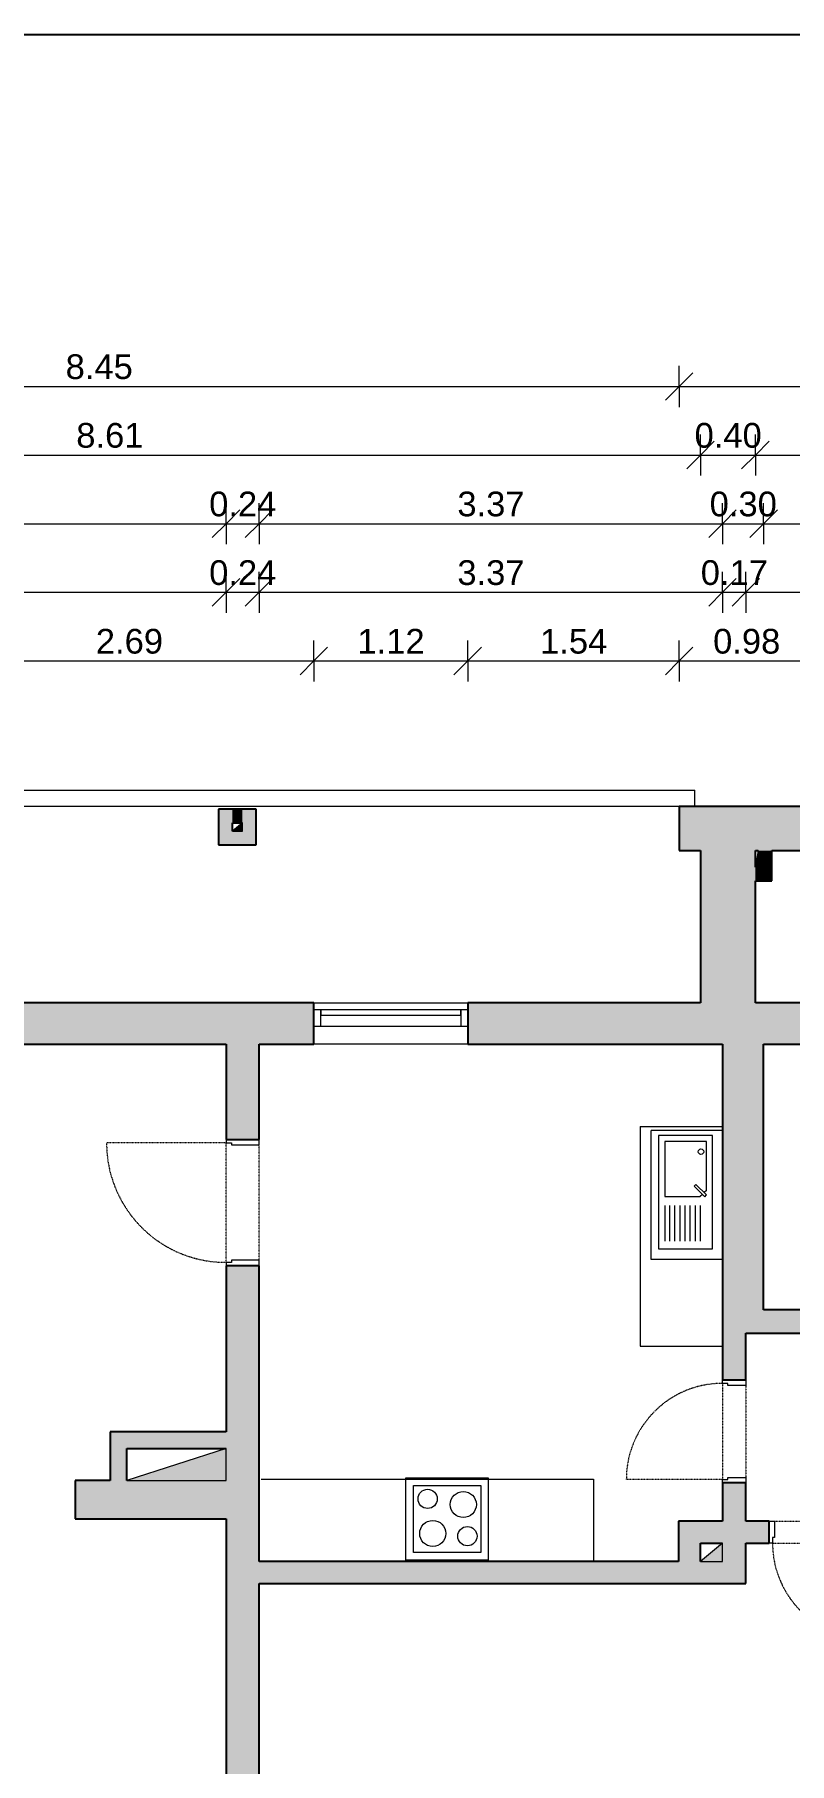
# Model space of a CAD drawing. Header units: metres. Extents: x -21 to 15208, y -63 to 7094.
# Drawn here: x 3207 to 3757, y 1728 to 2988 of the extents above; entities that cross this region are included whole.
import ezdxf

# ---------------------------------------------------------------- set-up
doc = ezdxf.new("R2010")
doc.units = ezdxf.units.M
doc.header["$LTSCALE"] = 50
doc.linetypes.add('Dash 1_5', pattern=[0.0012, 0.0006, -0.0006])
doc.linetypes.add('Dash dot', pattern=[0.005, 0.002, -0.0015, 0, -0.0015])
for name, color, linetype, lineweight in [('A-ANNO-DIMS', 250, 'Continuous', 5), ('A-DETL', 250, 'Continuous', 9), ('A-DETL-GENF', 250, 'Continuous', 13), ('A-DETL-THIN', 250, 'Continuous', 9), ('A-DOOR-FRAM', 250, 'Continuous', 9), ('A-GLAZ', 250, 'Continuous', 9), ('I-WALL', 250, 'Continuous', 9)]:
    doc.layers.add(name, color=color, linetype=linetype, lineweight=lineweight)
doc.layers.add('A-WALL-PATT', color=7, linetype='Continuous', lineweight=9, true_color=0x3c424d)
doc.layers.add('ADS_Flächen', color=82, linetype='Continuous', plot=False)
doc.styles.add('Arial_1', font='arial.ttf')

# ---------------------------------------------------------------- blocks, each defined once
blk = doc.blocks.new('A_Fixed - 1150-8085671-02 Erdgeschoss')
at = {"layer": 'A-GLAZ', "lineweight": 13}
for p, q in [((-47.8, 10), (-52.8, 10)), ((-47.8, -2), (-47.8, 10)), ((54.2, 10), (-47.8, 10)), ((-47.8, 10), (-47.8, 6)), ((-47.8, 6), (54.2, 6)), ((59.2, 10), (54.2, 10)), ((54.2, 10), (54.2, -2)), ((54.2, 6), (54.2, 10)), ((-52.8, -2), (-47.8, -2)), ((-47.8, -2), (54.2, -2)), ((54.2, -2), (59.2, -2))]:
    blk.add_line(p, q, dxfattribs=at)

msp = doc.modelspace()

# ---------------------------------------------------------------- hatches: boundary and pattern name
at = {"layer": 'A-DETL-GENF'}
for points in [[(3351.1087, 2407.3924), (3358.4194, 2407.3924), (3358.4194, 2413.3924)], [(3731.992, 2381.2519), (3733.992, 2381.2519), (3733.992, 2393.3052)], [(3346.492, 1934.3427), (3346.492, 1957.7868), (3274.1663, 1934.3427)], [(3691.992, 1875.339), (3707.9877, 1875.339), (3707.9877, 1888.8265)]]:
    msp.add_hatch(color=256, dxfattribs=at).paths.add_polyline_path(points)
at = {"layer": 'A-WALL-PATT'}
for points in [[(3351.1087, 2407.3924), (3351.1087, 2423.3924), (3341.1087, 2423.3924), (3341.1087, 2407.3924)], [(3351.1087, 2413.3924), (3358.4194, 2413.3924), (3358.4194, 2423.3924), (3351.1087, 2423.3924)], [(3368.4194, 2397.3924), (3368.4194, 2423.3924), (3358.4194, 2423.3924), (3358.4194, 2397.3924)], [(3358.4194, 2397.3924), (3358.4194, 2407.3924), (3341.1087, 2407.3924), (3341.1087, 2397.3924), (3351.1087, 2397.3924)], [(3731.992, 2282.3052), (3731.992, 2393.3052), (3691.992, 2393.3052), (3691.992, 2282.3052)], [(3743.992, 2381.2519), (3743.992, 2393.3052), (3733.992, 2393.3052), (3733.992, 2381.2519)], [(3743.992, 2371.2519), (3743.992, 2381.2519), (3731.992, 2381.2519), (3731.992, 2371.2519), (3733.992, 2371.2519)], [(3737.9877, 2050.1298), (3737.9877, 2252.3052), (3707.9877, 2252.3052), (3707.9877, 2050.1298), (3724.9877, 2050.1298)], [(3262.1663, 1934.3427), (3274.1663, 1934.3427), (3274.1663, 1969.7868), (3262.1663, 1969.7868), (3262.1663, 1937.174)], [(3346.492, 1957.7868), (3346.492, 1969.7868), (3274.1663, 1969.7868), (3274.1663, 1957.7868)], [(3346.492, 1906.3427), (3346.492, 1934.3427), (3236.5897, 1934.3427), (3236.5897, 1906.3427), (3274.1663, 1906.3427)], [(3691.992, 1875.339), (3691.992, 1904.8265), (3675.992, 1904.8265), (3675.992, 1875.339)], [(3707.9877, 1859.339), (3707.9877, 1875.339), (3370.492, 1875.339), (3370.492, 1859.339), (3691.992, 1859.339)]]:
    msp.add_hatch(color=256, dxfattribs=at).paths.add_polyline_path(points)
h = msp.add_hatch(color=256, dxfattribs=at)
h.paths.add_polyline_path([(3849.492, 2393.3052), (3941.992, 2393.3052), (3941.992, 2425.3052), (3849.492, 2425.3052), (3849.492, 2410.3052)])
h.paths.add_polyline_path([(3733.992, 2393.3052), (3774.492, 2393.3052), (3774.492, 2425.3052), (3676.492, 2425.3052), (3676.492, 2393.3052), (3731.992, 2393.3052)])
h = msp.add_hatch(color=256, dxfattribs=at)
h.paths.add_polyline_path([(3951.992, 2252.3052), (3951.992, 2282.3052), (3906.8875, 2282.3052), (3906.8875, 2252.3052), (3917.992, 2252.3052)])
h.paths.add_polyline_path([(3522.492, 2252.3052), (3824.8875, 2252.3052), (3824.8875, 2282.3052), (3522.492, 2282.3052)])
h.paths.add_polyline_path([(3141.4247, 2252.3052), (3410.492, 2252.3052), (3410.492, 2282.3052), (3141.4247, 2282.3052)])
h.paths.add_polyline_path([(2863.4247, 2252.3052), (3044.4247, 2252.3052), (3044.4247, 2282.3052), (2863.4247, 2282.3052)])
h = msp.add_hatch(color=256, dxfattribs=at)
h.paths.add_polyline_path([(3370.492, 1503.3052), (3370.492, 2090.8052), (3346.492, 2090.8052), (3346.492, 1503.3052)])
h.paths.add_polyline_path([(3370.492, 2182.8052), (3370.492, 2252.3052), (3346.492, 2252.3052), (3346.492, 2182.8052)])
h = msp.add_hatch(color=256, dxfattribs=at)
h.paths.add_polyline_path([(3936.992, 2041.6298), (3936.992, 2050.1298), (3917.992, 2050.1298), (3917.992, 2058.6298), (3867.992, 2058.6298), (3867.992, 2041.6298)])
h.paths.add_polyline_path([(3724.9877, 2041.6298), (3792.992, 2041.6298), (3792.992, 2058.6298), (3737.9877, 2058.6298), (3737.9877, 2050.1298), (3724.9877, 2050.1298)])
h = msp.add_hatch(color=256, dxfattribs=at)
h.paths.add_polyline_path([(3724.9877, 1859.339), (3724.9877, 1932.6298), (3707.9877, 1932.6298), (3707.9877, 1859.339)])
h.paths.add_polyline_path([(3724.9877, 2007.6298), (3724.9877, 2050.1298), (3707.9877, 2050.1298), (3707.9877, 2007.6298)])
h = msp.add_hatch(color=256, dxfattribs=at)
h.paths.add_polyline_path([(4172.992, 1888.8265), (4172.992, 1904.8265), (3922.05, 1904.8265), (3922.05, 1888.8265), (4142.3095, 1888.8265)])
h.paths.add_polyline_path([(3707.9877, 1888.8265), (3707.9877, 1904.8265), (3691.992, 1904.8265), (3691.992, 1888.8265)])
h.paths.add_polyline_path([(3724.9877, 1888.8265), (3741.992, 1888.8265), (3741.992, 1904.8265), (3724.9877, 1904.8265)])
h.paths.add_polyline_path([(3816.992, 1888.8265), (3847.05, 1888.8265), (3847.05, 1904.8265), (3816.992, 1904.8265)])

# ---------------------------------------------------------------- linework, layer by layer
at = {"layer": 'A-ANNO-DIMS', "lineweight": 9}
for p, q in [((3676.492, 2731.4129), (3676.492, 2746.4129)), ((3676.492, 2731.4129), (3676.492, 2746.4129)), ((3676.492, 2731.4129), (3686.492, 2741.4129)), ((3676.492, 2731.4129), (3686.492, 2741.4129)), ((2826.4247, 2731.4129), (3676.492, 2731.4129)), ((3676.492, 2731.4129), (3666.492, 2721.4129)), ((3676.492, 2731.4129), (3666.492, 2721.4129)), ((3676.492, 2731.4129), (3676.492, 2716.4129)), ((3676.492, 2731.4129), (4203.992, 2731.4129)), ((3676.492, 2731.4129), (3676.492, 2716.4129)), ((3691.992, 2681.4129), (3691.992, 2696.4129)), ((3691.992, 2681.4129), (3691.992, 2696.4129)), ((3731.992, 2681.4129), (3731.992, 2696.4129)), ((3731.992, 2681.4129), (3731.992, 2696.4129)), ((3691.992, 2681.4129), (3701.992, 2691.4129)), ((3691.992, 2681.4129), (3701.992, 2691.4129)), ((3731.992, 2681.4129), (3741.992, 2691.4129)), ((3731.992, 2681.4129), (3741.992, 2691.4129)), ((2826.4247, 2681.4129), (3691.992, 2681.4129)), ((3691.992, 2681.4129), (3681.992, 2671.4129)), ((3691.992, 2681.4129), (3681.992, 2671.4129)), ((3691.992, 2681.4129), (3691.992, 2666.4129)), ((3691.992, 2681.4129), (3731.992, 2681.4129)), ((3691.992, 2681.4129), (3691.992, 2666.4129)), ((3731.992, 2681.4129), (3721.992, 2671.4129)), ((3731.992, 2681.4129), (3721.992, 2671.4129)), ((3731.992, 2681.4129), (3731.992, 2666.4129)), ((3731.992, 2681.4129), (3931.992, 2681.4129)), ((3731.992, 2681.4129), (3731.992, 2666.4129)), ((3346.492, 2631.4129), (3346.492, 2646.4129)), ((3346.492, 2631.4129), (3346.492, 2646.4129)), ((3370.492, 2631.4129), (3370.492, 2646.4129)), ((3370.492, 2631.4129), (3370.492, 2646.4129)), ((3707.9877, 2631.4129), (3707.9877, 2646.4129)), ((3707.9877, 2631.4129), (3707.9877, 2646.4129)), ((3737.9877, 2631.4129), (3737.9877, 2646.4129)), ((3737.9877, 2631.4129), (3737.9877, 2646.4129)), ((3346.492, 2631.4129), (3356.492, 2641.4129)), ((3346.492, 2631.4129), (3356.492, 2641.4129)), ((3370.492, 2631.4129), (3380.492, 2641.4129)), ((3370.492, 2631.4129), (3380.492, 2641.4129)), ((3707.9877, 2631.4129), (3717.9877, 2641.4129)), ((3707.9877, 2631.4129), (3717.9877, 2641.4129)), ((3737.9877, 2631.4129), (3747.9877, 2641.4129)), ((3737.9877, 2631.4129), (3747.9877, 2641.4129)), ((2863.4247, 2631.4129), (3346.492, 2631.4129)), ((3346.492, 2631.4129), (3336.492, 2621.4129)), ((3346.492, 2631.4129), (3336.492, 2621.4129)), ((3346.492, 2631.4129), (3346.492, 2616.4129)), ((3346.492, 2631.4129), (3370.492, 2631.4129)), ((3346.492, 2631.4129), (3346.492, 2616.4129)), ((3370.492, 2631.4129), (3360.492, 2621.4129)), ((3370.492, 2631.4129), (3360.492, 2621.4129)), ((3370.492, 2631.4129), (3370.492, 2616.4129)), ((3370.492, 2631.4129), (3707.9877, 2631.4129)), ((3370.492, 2631.4129), (3370.492, 2616.4129)), ((3707.9877, 2631.4129), (3697.9877, 2621.4129)), ((3707.9877, 2631.4129), (3697.9877, 2621.4129)), ((3707.9877, 2631.4129), (3707.9877, 2616.4129)), ((3707.9877, 2631.4129), (3737.9877, 2631.4129)), ((3707.9877, 2631.4129), (3707.9877, 2616.4129)), ((3737.9877, 2631.4129), (3727.9877, 2621.4129)), ((3737.9877, 2631.4129), (3727.9877, 2621.4129)), ((3737.9877, 2631.4129), (3737.9877, 2616.4129)), ((3737.9877, 2631.4129), (3917.992, 2631.4129)), ((3737.9877, 2631.4129), (3737.9877, 2616.4129)), ((3346.492, 2581.4129), (3346.492, 2596.4129)), ((3346.492, 2581.4129), (3346.492, 2596.4129)), ((3370.492, 2581.4129), (3370.492, 2596.4129)), ((3370.492, 2581.4129), (3370.492, 2596.4129)), ((3707.9877, 2581.4129), (3707.9877, 2596.4129)), ((3707.9877, 2581.4129), (3707.9877, 2596.4129)), ((3724.9877, 2581.4129), (3724.9877, 2596.4129)), ((3724.9877, 2581.4129), (3724.9877, 2596.4129)), ((3346.492, 2581.4129), (3356.492, 2591.4129)), ((3346.492, 2581.4129), (3356.492, 2591.4129)), ((3370.492, 2581.4129), (3380.492, 2591.4129)), ((3370.492, 2581.4129), (3380.492, 2591.4129)), ((3707.9877, 2581.4129), (3717.9877, 2591.4129)), ((3707.9877, 2581.4129), (3717.9877, 2591.4129)), ((3724.9877, 2581.4129), (3734.9877, 2591.4129)), ((3724.9877, 2581.4129), (3734.9877, 2591.4129)), ((2863.4247, 2581.4129), (3346.492, 2581.4129)), ((3346.492, 2581.4129), (3336.492, 2571.4129)), ((3346.492, 2581.4129), (3336.492, 2571.4129)), ((3346.492, 2581.4129), (3346.492, 2566.4129)), ((3346.492, 2581.4129), (3370.492, 2581.4129)), ((3346.492, 2581.4129), (3346.492, 2566.4129)), ((3370.492, 2581.4129), (3360.492, 2571.4129)), ((3370.492, 2581.4129), (3360.492, 2571.4129)), ((3370.492, 2581.4129), (3370.492, 2566.4129)), ((3370.492, 2581.4129), (3707.9877, 2581.4129)), ((3370.492, 2581.4129), (3370.492, 2566.4129)), ((3707.9877, 2581.4129), (3697.9877, 2571.4129)), ((3707.9877, 2581.4129), (3697.9877, 2571.4129)), ((3707.9877, 2581.4129), (3707.9877, 2566.4129)), ((3707.9877, 2581.4129), (3724.9877, 2581.4129)), ((3707.9877, 2581.4129), (3707.9877, 2566.4129)), ((3724.9877, 2581.4129), (3714.9877, 2571.4129)), ((3724.9877, 2581.4129), (3714.9877, 2571.4129)), ((3724.9877, 2581.4129), (3724.9877, 2566.4129)), ((3724.9877, 2581.4129), (3936.992, 2581.4129)), ((3724.9877, 2581.4129), (3724.9877, 2566.4129)), ((3410.492, 2531.4129), (3410.492, 2546.4129)), ((3410.492, 2531.4129), (3410.492, 2546.4129)), ((3522.492, 2531.4129), (3522.492, 2546.4129)), ((3522.492, 2531.4129), (3522.492, 2546.4129)), ((3676.492, 2531.4129), (3676.492, 2546.4129)), ((3676.492, 2531.4129), (3676.492, 2546.4129)), ((3410.492, 2531.4129), (3420.492, 2541.4129)), ((3410.492, 2531.4129), (3420.492, 2541.4129)), ((3522.492, 2531.4129), (3532.492, 2541.4129)), ((3522.492, 2531.4129), (3532.492, 2541.4129)), ((3676.492, 2531.4129), (3686.492, 2541.4129)), ((3676.492, 2531.4129), (3686.492, 2541.4129)), ((3141.4247, 2531.4129), (3410.492, 2531.4129)), ((3410.492, 2531.4129), (3400.492, 2521.4129)), ((3410.492, 2531.4129), (3400.492, 2521.4129)), ((3410.492, 2531.4129), (3410.492, 2516.4129)), ((3410.492, 2531.4129), (3522.492, 2531.4129)), ((3410.492, 2531.4129), (3410.492, 2516.4129)), ((3522.492, 2531.4129), (3512.492, 2521.4129)), ((3522.492, 2531.4129), (3512.492, 2521.4129)), ((3522.492, 2531.4129), (3522.492, 2516.4129)), ((3522.492, 2531.4129), (3676.492, 2531.4129)), ((3522.492, 2531.4129), (3522.492, 2516.4129)), ((3676.492, 2531.4129), (3666.492, 2521.4129)), ((3676.492, 2531.4129), (3666.492, 2521.4129)), ((3676.492, 2531.4129), (3676.492, 2516.4129)), ((3676.492, 2531.4129), (3774.492, 2531.4129)), ((3676.492, 2531.4129), (3676.492, 2516.4129))]:
    msp.add_line(p, q, dxfattribs=at)
at = {"layer": 'A-DETL', "linetype": 'Dash dot'}
for p, q in [((3346.492, 2180.3052), (3259.492, 2180.3052)), ((3707.9877, 1935.1298), (3637.9877, 1935.1298))]:
    msp.add_line(p, q, dxfattribs=at)
at = {"layer": 'A-DETL', "linetype": 'Dash 1_5'}
for p, q in [((3346.492, 2093.3052), (3346.492, 2180.3052)), ((3370.492, 2094.8052), (3370.492, 2178.8052)), ((3707.9877, 2005.1298), (3707.9877, 1935.1298)), ((3724.9877, 2003.6298), (3724.9877, 1936.6298)), ((3745.992, 1904.8265), (3812.992, 1904.8265)), ((3744.492, 1888.8265), (3814.492, 1888.8265))]:
    msp.add_line(p, q, dxfattribs=at)
at = {"layer": 'A-DETL', "linetype": 'Dash dot'}
for centre, radius, start, end in [((3346.492, 2180.3052), 87, 180, 270), ((3707.9877, 1935.1298), 70, 90, 180), ((3814.492, 1888.8265), 70, 180, 270)]:
    msp.add_arc(centre, radius, start, end, dxfattribs=at)
at = {"layer": 'A-DETL-THIN'}
for p, q in [((3358.4194, 2413.3924), (3351.1087, 2407.3924)), ((3351.1087, 2407.3924), (3358.4194, 2407.3924)), ((3358.4194, 2407.3924), (3358.4194, 2413.3924)), ((3733.992, 2393.3052), (3731.992, 2381.2519)), ((3733.992, 2381.2519), (3733.992, 2393.3052)), ((3731.992, 2381.2519), (3733.992, 2381.2519)), ((3647.9877, 2192.3052), (3647.9877, 2032.3052)), ((3647.9877, 2192.3052), (3707.9877, 2192.3052)), ((3655.9877, 2095.4723), (3655.9877, 2189.4723)), ((3707.9877, 2189.4723), (3655.9877, 2189.4723)), ((3700.7569, 2185.6697), (3661.3194, 2185.6697)), ((3661.3194, 2185.6697), (3661.3194, 2103.2523)), ((3696.3639, 2181.2523), (3665.9264, 2181.2523)), ((3665.9264, 2181.2523), (3665.9264, 2141.2523)), ((3696.3639, 2145.7523), (3696.3639, 2181.2523)), ((3700.7569, 2103.2523), (3700.7569, 2185.6697)), ((3707.9877, 2189.4723), (3707.9877, 2095.4723)), ((3665.9264, 2141.2523), (3691.8639, 2141.2523)), ((3688.7285, 2150.1377), (3687.4179, 2148.8271)), ((3687.4179, 2148.8271), (3695.1176, 2141.1273)), ((3696.4283, 2142.438), (3688.7285, 2150.1377)), ((3693.4283, 2142.8167), (3691.8639, 2141.2523)), ((3696.3639, 2145.7523), (3694.7389, 2144.1273)), ((3695.1176, 2141.1273), (3696.4283, 2142.438)), ((3666.1139, 2134.7346), (3666.1139, 2108.7346)), ((3669.3639, 2134.7346), (3669.3639, 2108.7346)), ((3673.1139, 2134.7346), (3673.1139, 2108.7346)), ((3676.8639, 2134.7346), (3676.8639, 2108.7346)), ((3680.6139, 2134.7346), (3680.6139, 2108.7346)), ((3684.3639, 2134.7346), (3684.3639, 2108.7346)), ((3688.1139, 2134.7346), (3688.1139, 2108.7346)), ((3691.8639, 2134.7346), (3691.8639, 2108.7346)), ((3707.9877, 2095.4723), (3655.9877, 2095.4723)), ((3661.3194, 2103.2523), (3700.7569, 2103.2523)), ((3647.9877, 2032.3052), (3707.9877, 2032.3052)), ((3346.492, 1957.7868), (3274.1663, 1934.3427)), ((3346.492, 1934.3427), (3346.492, 1957.7868)), ((3274.1663, 1934.3427), (3346.492, 1934.3427)), ((3372.0729, 1935.339), (3614.0729, 1935.339)), ((3477.4607, 1936.3427), (3537.4607, 1936.3427)), ((3477.4607, 1876.3427), (3477.4607, 1936.3427)), ((3482.9607, 1930.8427), (3531.9619, 1930.8427)), ((3482.9607, 1881.8427), (3482.9607, 1930.8427)), ((3531.9619, 1930.8427), (3531.9619, 1881.8427)), ((3537.4607, 1936.3427), (3537.4607, 1876.3427)), ((3614.0729, 1935.339), (3614.0729, 1875.339)), ((3531.9619, 1881.8427), (3482.9607, 1881.8427)), ((3707.9877, 1888.8265), (3691.992, 1875.339)), ((3707.9877, 1875.339), (3707.9877, 1888.8265)), ((3537.4607, 1876.3427), (3477.4607, 1876.3427)), ((3691.992, 1875.339), (3707.9877, 1875.339))]:
    msp.add_line(p, q, dxfattribs=at)
for centre, radius in [((3692.3639, 2173.8962), 2), ((3493.2885, 1921.0033), 7), ((3519.2677, 1916.8712), 9.5), ((3497.0168, 1895.7936), 9.5), ((3522.2603, 1893.8243), 7)]:
    msp.add_circle(centre, radius, dxfattribs=at)
at = {"layer": 'A-DOOR-FRAM'}
for p, q in [((3346.492, 2182.8052), (3346.492, 2180.3052)), ((3370.492, 2182.8052), (3346.492, 2182.8052)), ((3346.492, 2180.3052), (3350.492, 2180.3052)), ((3350.492, 2180.3052), (3350.492, 2178.8052)), ((3370.492, 2178.8052), (3370.492, 2182.8052)), ((3350.492, 2178.8052), (3370.492, 2178.8052)), ((3346.492, 2093.3052), (3346.492, 2090.8052)), ((3350.492, 2093.3052), (3346.492, 2093.3052)), ((3346.492, 2090.8052), (3370.492, 2090.8052)), ((3370.492, 2094.8052), (3350.492, 2094.8052)), ((3350.492, 2094.8052), (3350.492, 2093.3052)), ((3370.492, 2090.8052), (3370.492, 2094.8052)), ((3707.9877, 2007.6298), (3724.9877, 2007.6298)), ((3707.9877, 2005.1298), (3707.9877, 2007.6298)), ((3711.9877, 2005.1298), (3707.9877, 2005.1298)), ((3711.9877, 2003.6298), (3711.9877, 2005.1298)), ((3724.9877, 2003.6298), (3711.9877, 2003.6298)), ((3724.9877, 2007.6298), (3724.9877, 2003.6298)), ((3707.9877, 1935.1298), (3711.9877, 1935.1298)), ((3707.9877, 1932.6298), (3707.9877, 1935.1298)), ((3724.9877, 1932.6298), (3707.9877, 1932.6298)), ((3711.9877, 1936.6298), (3724.9877, 1936.6298)), ((3711.9877, 1935.1298), (3711.9877, 1936.6298)), ((3724.9877, 1936.6298), (3724.9877, 1932.6298)), ((3741.992, 1904.8265), (3745.992, 1904.8265)), ((3741.992, 1888.8265), (3741.992, 1904.8265)), ((3745.992, 1904.8265), (3745.992, 1892.8265)), ((3744.492, 1892.8265), (3744.492, 1888.8265)), ((3745.992, 1892.8265), (3744.492, 1892.8265)), ((3744.492, 1888.8265), (3741.992, 1888.8265))]:
    msp.add_line(p, q, dxfattribs=at)
at = {"layer": 'ADS_Flächen', "ltscale": 50}
msp.add_lwpolyline([(2292.4555, 2987.7169), (4662.0629, 2987.7169), (4662.0629, 993.2458), (2292.4555, 993.2458)], close=True, dxfattribs=at)
at = {"layer": 'I-WALL'}
for p, q in [((2736.8158, 2437.3052), (3687.992, 2437.3052)), ((3687.992, 2425.3052), (3687.992, 2437.3052)), ((3676.492, 2425.3052), (2742.9301, 2425.3052)), ((3410.492, 2282.3052), (3522.492, 2282.3052)), ((3522.492, 2252.3052), (3410.492, 2252.3052))]:
    msp.add_line(p, q, dxfattribs=at)
at = {"layer": 'I-WALL', "lineweight": 25}
for p, q in [((3368.4194, 2423.3924), (3341.1087, 2423.3924)), ((3341.1087, 2423.3924), (3341.1087, 2397.3924)), ((3368.4194, 2397.3924), (3368.4194, 2423.3924)), ((3774.492, 2425.3052), (3676.492, 2425.3052)), ((3676.492, 2425.3052), (3676.492, 2393.3052)), ((3351.1087, 2407.3924), (3351.1087, 2413.3924)), ((3351.1087, 2413.3924), (3358.4194, 2413.3924)), ((3341.1087, 2397.3924), (3368.4194, 2397.3924)), ((3676.492, 2393.3052), (3691.992, 2393.3052)), ((3691.992, 2393.3052), (3691.992, 2282.3052)), ((3731.992, 2393.3052), (3733.992, 2393.3052)), ((3731.992, 2381.2519), (3731.992, 2393.3052)), ((3743.992, 2393.3052), (3774.492, 2393.3052)), ((3743.992, 2371.2519), (3743.992, 2393.3052)), ((3731.992, 2282.3052), (3731.992, 2371.2519)), ((3731.992, 2371.2519), (3743.992, 2371.2519)), ((3410.492, 2282.3052), (3141.4247, 2282.3052)), ((3410.492, 2252.3052), (3410.492, 2282.3052)), ((3691.992, 2282.3052), (3522.492, 2282.3052)), ((3522.492, 2282.3052), (3522.492, 2252.3052)), ((3824.8875, 2282.3052), (3731.992, 2282.3052)), ((3141.4247, 2252.3052), (3346.492, 2252.3052)), ((3346.492, 2252.3052), (3346.492, 2182.8052)), ((3370.492, 2252.3052), (3410.492, 2252.3052)), ((3370.492, 2182.8052), (3370.492, 2252.3052)), ((3522.492, 2252.3052), (3707.9877, 2252.3052)), ((3707.9877, 2252.3052), (3707.9877, 2007.6298)), ((3737.9877, 2252.3052), (3824.8875, 2252.3052)), ((3737.9877, 2058.6298), (3737.9877, 2252.3052)), ((3346.492, 2182.8052), (3370.492, 2182.8052)), ((3346.492, 2090.8052), (3346.492, 1969.7868)), ((3370.492, 2090.8052), (3346.492, 2090.8052)), ((3370.492, 1875.339), (3370.492, 2090.8052)), ((3792.992, 2058.6298), (3737.9877, 2058.6298)), ((3724.9877, 2041.6298), (3792.992, 2041.6298)), ((3724.9877, 2007.6298), (3724.9877, 2041.6298)), ((3707.9877, 2007.6298), (3724.9877, 2007.6298)), ((3262.1663, 1969.7868), (3262.1663, 1934.3427)), ((3346.492, 1969.7868), (3262.1663, 1969.7868)), ((3274.1663, 1934.3427), (3274.1663, 1957.7868)), ((3274.1663, 1957.7868), (3346.492, 1957.7868)), ((3262.1663, 1934.3427), (3236.5897, 1934.3427)), ((3236.5897, 1934.3427), (3236.5897, 1906.3427)), ((3707.9877, 1932.6298), (3707.9877, 1904.8265)), ((3724.9877, 1932.6298), (3707.9877, 1932.6298)), ((3724.9877, 1904.8265), (3724.9877, 1932.6298)), ((3236.5897, 1906.3427), (3346.492, 1906.3427)), ((3346.492, 1906.3427), (3346.492, 1503.3052)), ((3675.992, 1904.8265), (3675.992, 1875.339)), ((3707.9877, 1904.8265), (3675.992, 1904.8265)), ((3741.992, 1904.8265), (3724.9877, 1904.8265)), ((3741.992, 1888.8265), (3741.992, 1904.8265)), ((3691.992, 1888.8265), (3707.9877, 1888.8265)), ((3691.992, 1875.339), (3691.992, 1888.8265)), ((3724.9877, 1888.8265), (3741.992, 1888.8265)), ((3724.9877, 1859.339), (3724.9877, 1888.8265)), ((3675.992, 1875.339), (3370.492, 1875.339)), ((3370.492, 1859.339), (3724.9877, 1859.339)), ((3370.492, 1503.3052), (3370.492, 1859.339))]:
    msp.add_line(p, q, dxfattribs=at)

# ---------------------------------------------------------------- block references
at = {"layer": 'A-GLAZ'}
msp.add_blockref('A_Fixed - 1150-8085671-02 Erdgeschoss', (3463.292, 2267.3052), dxfattribs=at)

# ---------------------------------------------------------------- texts
at = {"layer": 'A-ANNO-DIMS', "lineweight": 9, "char_height": 18, "width": 58.314888, "attachment_point": 1, "line_spacing_factor": 0.941778, "style": 'Arial_1'}
for s, insert in [('8.45', (3229.6605, 2754.781)), ('8.61', (3237.4105, 2704.781)), ('0.40', (3687.6941, 2704.781)), ('0.24', (3334.1941, 2654.781)), ('3.37', (3514.9419, 2654.781)), ('0.30', (3698.6898, 2654.781)), ('0.24', (3334.1941, 2604.781)), ('3.37', (3514.9419, 2604.781)), ('0.17', (3692.1898, 2604.781)), ('2.69', (3251.6605, 2554.781)), ('1.12', (3442.1941, 2554.781)), ('1.54', (3575.1941, 2554.781)), ('0.98', (3701.1941, 2554.781))]:
    msp.add_mtext(s, dxfattribs=dict(at, insert=insert))

doc.saveas('drawing.dxf')
